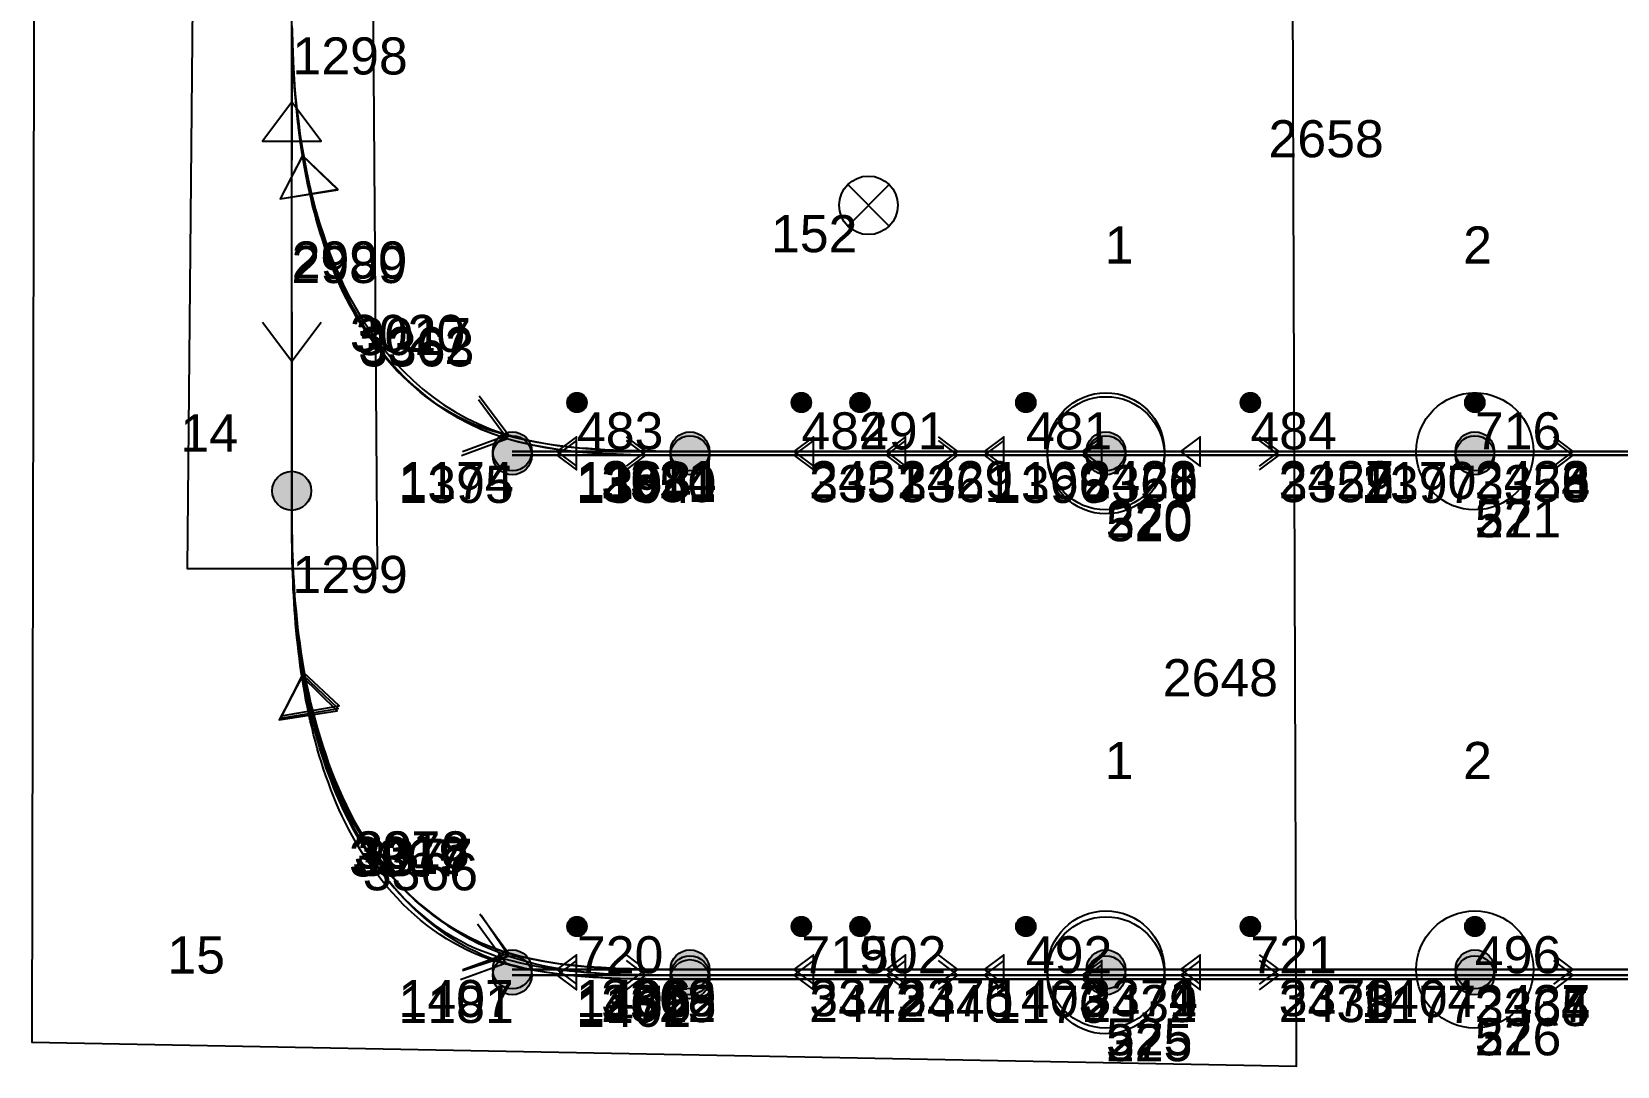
# Model space of a CAD drawing. Header units: millimetres. Extents: x 1508 to 209369, y 3688 to 146097.
# Drawn here: x 153237 to 161360, y 17319 to 22617 of the extents above; entities that cross this region are included whole.
import ezdxf

# ---------------------------------------------------------------- set-up
doc = ezdxf.new("R2010")
doc.units = ezdxf.units.MM
for name, color, linetype, true_color in [('Ndc8_Activity_DuiGao_Erceng', 1, 'Continuous', 0xff0000), ('Ndc8_Activity_DuiGao_ErcengID', 1, 'Continuous', 0xff0000), ('Ndc8_Activity_DuiGao_Sanceng', 1, 'Continuous', 0xff0000), ('Ndc8_Activity_DuiGao_SancengID', 1, 'Continuous', 0xff0000), ('Ndc8_Activity_DuiGao_Yiceng', 1, 'Continuous', 0xff0000), ('Ndc8_Activity_DuiGao_YicengID', 1, 'Continuous', 0xff0000), ('Ndc8_Cluster', 7, 'Continuous', 0x808000), ('Ndc8_Point', 7, 'Continuous', 0x000080), ('Ndc8_PointID', 7, 'Continuous', 0x000080), ('Ndc8_Reflector', 7, 'Continuous', 0x008000), ('Ndc8_ReflectorID', 7, 'Continuous', 0x008000), ('Ndc8_SD2_Bwd_AutoLoadEnabled', 7, 'Continuous', 0x0080c0), ('Ndc8_SD2_Bwd_AutoLoadEnabledID', 7, 'Continuous', 0x0080c0), ('Ndc8_SD2_Bwd_LoadOperation', 5, 'Continuous', 0x0000ff), ('Ndc8_SD2_Bwd_LoadOperationID', 5, 'Continuous', 0x0000ff), ('Ndc8_SD2_Bwd_NoForkAutoAdjust', 5, 'Continuous', 0x0000ff), ('Ndc8_SD2_Bwd_NoForkAutoAdjustID', 5, 'Continuous', 0x0000ff), ('Ndc8_SD2_Forward', 5, 'Continuous', 0x0000ff), ('Ndc8_SD2_ForwardID', 5, 'Continuous', 0x0000ff), ('Ndc8_SD2_Fwd_NoForkAutoAdjust', 5, 'Continuous', 0x0000ff), ('Ndc8_SD2_Fwd_NoForkAutoAdjustID', 5, 'Continuous', 0x0000ff), ('Ndc8_SD2_JiangCha', 5, 'Continuous', 0x0000ff), ('Ndc8_SD2_JiangChaID', 5, 'Continuous', 0x0000ff), ('Ndc8_SD2_Reverse', 5, 'Continuous', 0x0000ff), ('Ndc8_SD2_ReverseID', 5, 'Continuous', 0x0000ff), ('Ndc8_Spot', 1, 'Continuous', 0xff0000), ('Ndc8_SpotID', 1, 'Continuous', 0xff0000), ('Ndc8_Text', 7, 'Continuous', 0x000000)]:
    doc.layers.add(name, color=color, linetype=linetype, true_color=true_color)
doc.styles.add('Ndc8Style', font='arial.ttf', dxfattribs={"height": 0.2})

msp = doc.modelspace()

# ---------------------------------------------------------------- hatches: boundary and pattern name
at = {"layer": 'Ndc8_Point'}
h = msp.add_hatch(color=256, dxfattribs=at)
edge = h.paths.add_edge_path(flags=0)
edge.add_arc((155699, 20468), 100, 0, 360)
h = msp.add_hatch(color=256, dxfattribs=at)
edge = h.paths.add_edge_path(flags=0)
edge.add_arc((156609, 20468), 100, 0, 360)
h = msp.add_hatch(color=256, dxfattribs=at)
edge = h.paths.add_edge_path(flags=0)
edge.add_arc((158740, 20468), 100, 0, 360)
h = msp.add_hatch(color=256, dxfattribs=at)
edge = h.paths.add_edge_path(flags=0)
edge.add_arc((160630, 20468), 100, 0, 360)
h = msp.add_hatch(color=256, dxfattribs=at)
edge = h.paths.add_edge_path(flags=0)
edge.add_arc((155699, 20448), 100, 0, 360)
h = msp.add_hatch(color=256, dxfattribs=at)
edge = h.paths.add_edge_path(flags=0)
edge.add_arc((156609, 20448), 100, 0, 360)
h = msp.add_hatch(color=256, dxfattribs=at)
edge = h.paths.add_edge_path(flags=0)
edge.add_arc((158740, 20448), 100, 0, 360)
h = msp.add_hatch(color=256, dxfattribs=at)
edge = h.paths.add_edge_path(flags=0)
edge.add_arc((160630, 20448), 100, 0, 360)
h = msp.add_hatch(color=256, dxfattribs=at)
edge = h.paths.add_edge_path(flags=0)
edge.add_arc((154569, 20266), 100, 0, 360)
h = msp.add_hatch(color=256, dxfattribs=at)
edge = h.paths.add_edge_path(flags=0)
edge.add_arc((155699, 17815), 100, 0, 360)
h = msp.add_hatch(color=256, dxfattribs=at)
edge = h.paths.add_edge_path(flags=0)
edge.add_arc((155699, 17785), 100, 0, 360)
h = msp.add_hatch(color=256, dxfattribs=at)
edge = h.paths.add_edge_path(flags=0)
edge.add_arc((156609, 17815), 100, 0, 360)
h = msp.add_hatch(color=256, dxfattribs=at)
edge = h.paths.add_edge_path(flags=0)
edge.add_arc((156609, 17785), 100, 0, 360)
h = msp.add_hatch(color=256, dxfattribs=at)
edge = h.paths.add_edge_path(flags=0)
edge.add_arc((158740, 17815), 100, 0, 360)
h = msp.add_hatch(color=256, dxfattribs=at)
edge = h.paths.add_edge_path(flags=0)
edge.add_arc((158740, 17785), 100, 0, 360)
h = msp.add_hatch(color=256, dxfattribs=at)
edge = h.paths.add_edge_path(flags=0)
edge.add_arc((160630, 17815), 100, 0, 360)
h = msp.add_hatch(color=256, dxfattribs=at)
edge = h.paths.add_edge_path(flags=0)
edge.add_arc((160630, 17785), 100, 0, 360)
h = msp.add_hatch(color=256, dxfattribs=at)
edge = h.paths.add_edge_path(flags=0)
edge.add_arc((156609, 17765), 100, 0, 360)
at = {"layer": 'Ndc8_Spot'}
h = msp.add_hatch(color=256, dxfattribs=at)
edge = h.paths.add_edge_path(flags=0)
edge.add_arc((156030, 20718), 50, 0, 360)
h = msp.add_hatch(color=256, dxfattribs=at)
edge = h.paths.add_edge_path(flags=0)
edge.add_arc((157180, 20718), 50, 0, 360)
h = msp.add_hatch(color=256, dxfattribs=at)
edge = h.paths.add_edge_path(flags=0)
edge.add_arc((157480, 20718), 50, 0, 360)
h = msp.add_hatch(color=256, dxfattribs=at)
edge = h.paths.add_edge_path(flags=0)
edge.add_arc((158330, 20718), 50, 0, 360)
h = msp.add_hatch(color=256, dxfattribs=at)
edge = h.paths.add_edge_path(flags=0)
edge.add_arc((159480, 20718), 50, 0, 360)
h = msp.add_hatch(color=256, dxfattribs=at)
edge = h.paths.add_edge_path(flags=0)
edge.add_arc((160630, 20718), 50, 0, 360)
h = msp.add_hatch(color=256, dxfattribs=at)
edge = h.paths.add_edge_path(flags=0)
edge.add_arc((156030, 18035), 50, 0, 360)
h = msp.add_hatch(color=256, dxfattribs=at)
edge = h.paths.add_edge_path(flags=0)
edge.add_arc((157180, 18035), 50, 0, 360)
h = msp.add_hatch(color=256, dxfattribs=at)
edge = h.paths.add_edge_path(flags=0)
edge.add_arc((157480, 18035), 50, 0, 360)
h = msp.add_hatch(color=256, dxfattribs=at)
edge = h.paths.add_edge_path(flags=0)
edge.add_arc((158330, 18035), 50, 0, 360)
h = msp.add_hatch(color=256, dxfattribs=at)
edge = h.paths.add_edge_path(flags=0)
edge.add_arc((159480, 18035), 50, 0, 360)
h = msp.add_hatch(color=256, dxfattribs=at)
edge = h.paths.add_edge_path(flags=0)
edge.add_arc((160630, 18035), 50, 0, 360)

# ---------------------------------------------------------------- linework, layer by layer
at = {"layer": 'Ndc8_Activity_DuiGao_Erceng'}
for centre in [(158740, 20448), (160630, 20468), (160630, 17815), (158740, 17785)]:
    msp.add_circle(centre, 300, dxfattribs=at)
at = {"layer": 'Ndc8_Activity_DuiGao_Sanceng'}
for centre in [(158740, 20448), (160630, 20468), (158740, 17815), (160630, 17815)]:
    msp.add_circle(centre, 300, dxfattribs=at)
at = {"layer": 'Ndc8_Activity_DuiGao_Yiceng'}
for centre in [(158740, 20468), (160630, 20468), (160630, 17815), (158740, 17785)]:
    msp.add_circle(centre, 300, dxfattribs=at)
at = {"layer": 'Ndc8_Cluster'}
for points in [[(153314, 55621), (153237, 17442), (159717, 17319), (159585, 55859), (155453, 55679), (155305, 56105), (158582, 58184), (158534, 58615), (155109, 56833), (154791, 57985), (154262, 57994), (153898, 55663)], [(154394, 57933), (154034, 19868), (155009, 19869), (154742, 55801), (158706, 58354), (158574, 58567), (154811, 56554), (154727, 57932)]]:
    msp.add_lwpolyline(points, close=True, dxfattribs=at)
at = {"layer": 'Ndc8_Point'}
for centre in [(155699, 20468), (156609, 20468), (158740, 20468), (160630, 20468), (155699, 20448), (156609, 20448), (158740, 20448), (160630, 20448), (154569, 20266), (155699, 17815), (155699, 17785), (156609, 17815), (156609, 17785), (158740, 17815), (158740, 17785), (160630, 17815), (160630, 17785), (156609, 17765)]:
    msp.add_circle(centre, 100, dxfattribs=at)
at = {"layer": 'Ndc8_Reflector'}
for p, q in [((157630, 21834), (157418, 21622)), ((157418, 21834), (157630, 21622))]:
    msp.add_line(p, q, dxfattribs=at)
msp.add_circle((157524, 21728), 150, dxfattribs=at)
at = {"layer": 'Ndc8_SD2_Bwd_AutoLoadEnabled'}
for points in [[(154571, 22635), (154572, 22578), (154574, 22519), (154577, 22461), (154580, 22402), (154584, 22342), (154589, 22281), (154596, 22220), (154603, 22159), (154611, 22096), (154611, 22096), (154621, 22032), (154632, 21968), (154644, 21903), (154658, 21838), (154674, 21773), (154691, 21707), (154710, 21642), (154731, 21577), (154753, 21512), (154778, 21448), (154805, 21385), (154833, 21323), (154864, 21261), (154897, 21201), (154897, 21201), (154932, 21143), (154970, 21086), (155010, 21031), (155052, 20978), (155096, 20927), (155142, 20878), (155191, 20831), (155241, 20787), (155294, 20746), (155349, 20707), (155406, 20671), (155465, 20638), (155526, 20609), (155589, 20582), (155589, 20582), (155653, 20560), (155720, 20540), (155788, 20523), (155858, 20510), (155929, 20498), (156001, 20489), (156075, 20482), (156149, 20477), (156225, 20473), (156301, 20471), (156377, 20469), (156454, 20468), (156532, 20468), (156609, 20468)], [(154571, 22621), (154573, 22560), (154575, 22499), (154577, 22438), (154581, 22376), (154585, 22314), (154591, 22251), (154597, 22188), (154605, 22124), (154614, 22060), (154614, 22060), (154624, 21994), (154635, 21928), (154649, 21862), (154663, 21795), (154679, 21729), (154697, 21662), (154717, 21596), (154739, 21530), (154762, 21465), (154787, 21401), (154815, 21337), (154844, 21275), (154875, 21215), (154909, 21155), (154909, 21155), (154945, 21098), (154983, 21042), (155023, 20988), (155065, 20936), (155110, 20887), (155156, 20839), (155205, 20795), (155255, 20752), (155308, 20712), (155363, 20675), (155419, 20641), (155478, 20610), (155538, 20582), (155601, 20557), (155601, 20557), (155665, 20535), (155731, 20516), (155799, 20501), (155868, 20488), (155938, 20477), (156009, 20468), (156082, 20462), (156156, 20457), (156230, 20453), (156305, 20451), (156381, 20449), (156456, 20448), (156533, 20448), (156609, 20448)], [(155526, 20733), (155674, 20532), (155439, 20446)], [(155530, 20753), (155679, 20552), (155444, 20466)], [(154569, 20266), (154569, 20232), (154569, 20198), (154569, 20163), (154569, 20129), (154570, 20094), (154570, 20059), (154571, 20024), (154571, 19989), (154572, 19953), (154573, 19917), (154575, 19880), (154577, 19843), (154579, 19805), (154581, 19767), (154581, 19767), (154584, 19728), (154587, 19689), (154591, 19649), (154595, 19608), (154599, 19567), (154604, 19526), (154610, 19484), (154616, 19441), (154623, 19399), (154630, 19356), (154638, 19312), (154647, 19269), (154656, 19225), (154666, 19180), (154666, 19180), (154677, 19136), (154689, 19092), (154701, 19047), (154714, 19003), (154728, 18958), (154743, 18914), (154758, 18870), (154775, 18826), (154792, 18782), (154810, 18739), (154829, 18697), (154849, 18655), (154870, 18613), (154891, 18572), (154891, 18572), (154914, 18532), (154938, 18493), (154962, 18455), (154988, 18417), (155014, 18380), (155041, 18344), (155070, 18309), (155099, 18275), (155129, 18242), (155160, 18210), (155192, 18179), (155225, 18149), (155259, 18120), (155294, 18092), (155294, 18092), (155330, 18065), (155367, 18040), (155404, 18016), (155443, 17992), (155483, 17970), (155523, 17950), (155564, 17930), (155607, 17912), (155650, 17895), (155694, 17879), (155739, 17865), (155785, 17852), (155832, 17840), (155879, 17830), (155879, 17830), (155928, 17821), (155977, 17813), (156027, 17807), (156078, 17801), (156129, 17797), (156181, 17793), (156234, 17791), (156286, 17789), (156340, 17787), (156393, 17786), (156447, 17785), (156501, 17785), (156555, 17785), (156609, 17785)], [(154569, 20266), (154569, 20233), (154569, 20201), (154569, 20168), (154569, 20136), (154569, 20103), (154570, 20070), (154570, 20037), (154571, 20003), (154572, 19969), (154573, 19935), (154574, 19901), (154575, 19866), (154577, 19831), (154579, 19796), (154579, 19796), (154581, 19759), (154583, 19723), (154586, 19686), (154589, 19649), (154593, 19611), (154597, 19573), (154601, 19535), (154606, 19496), (154611, 19457), (154617, 19418), (154623, 19379), (154629, 19340), (154636, 19300), (154643, 19261), (154643, 19261), (154651, 19221), (154660, 19182), (154669, 19142), (154678, 19102), (154688, 19063), (154699, 19023), (154710, 18984), (154722, 18944), (154734, 18905), (154747, 18866), (154760, 18828), (154775, 18789), (154789, 18751), (154805, 18713), (154805, 18713), (154821, 18676), (154838, 18639), (154856, 18602), (154874, 18566), (154893, 18530), (154912, 18494), (154933, 18460), (154954, 18425), (154975, 18392), (154998, 18359), (155021, 18326), (155044, 18294), (155069, 18263), (155094, 18233), (155094, 18233), (155120, 18204), (155146, 18175), (155174, 18147), (155201, 18120), (155230, 18094), (155259, 18069), (155289, 18045), (155319, 18022), (155350, 17999), (155382, 17978), (155414, 17958), (155447, 17940), (155480, 17922), (155513, 17906), (155513, 17906), (155548, 17890), (155582, 17876), (155618, 17863), (155653, 17852), (155689, 17841), (155726, 17831), (155763, 17822), (155800, 17814), (155838, 17807), (155876, 17801), (155915, 17795), (155954, 17790), (155993, 17786), (156032, 17782), (156032, 17782), (156072, 17778), (156112, 17775), (156153, 17773), (156193, 17771), (156234, 17769), (156275, 17768), (156317, 17767), (156358, 17766), (156400, 17766), (156442, 17765), (156483, 17765), (156525, 17765), (156567, 17765), (156609, 17765)], [(154569, 20266), (154569, 20211), (154569, 20155), (154569, 20100), (154570, 20044), (154571, 19988), (154572, 19931), (154574, 19875), (154576, 19817), (154580, 19760), (154584, 19701), (154588, 19642), (154594, 19582), (154601, 19522), (154609, 19460), (154609, 19460), (154618, 19398), (154629, 19335), (154641, 19271), (154654, 19207), (154669, 19142), (154686, 19077), (154704, 19013), (154724, 18948), (154746, 18884), (154770, 18820), (154796, 18757), (154824, 18694), (154854, 18633), (154887, 18572), (154887, 18572), (154921, 18513), (154958, 18455), (154998, 18399), (155039, 18345), (155083, 18292), (155130, 18242), (155178, 18193), (155228, 18148), (155281, 18105), (155336, 18064), (155393, 18027), (155452, 17993), (155513, 17962), (155577, 17935), (155577, 17935), (155642, 17911), (155709, 17890), (155778, 17873), (155848, 17859), (155920, 17847), (155993, 17837), (156068, 17830), (156143, 17824), (156220, 17820), (156297, 17818), (156374, 17816), (156452, 17815), (156531, 17815), (156609, 17815)], [(155520, 18048), (155668, 17847), (155433, 17761)], [(155541, 18091), (155681, 17884), (155443, 17808)], [(155532, 18100), (155680, 17899), (155445, 17813)]]:
    msp.add_lwpolyline(points, dxfattribs=at)
at = {"layer": 'Ndc8_SD2_Bwd_LoadOperation'}
for points in [[(157880, 20543), (157980, 20468), (157880, 20393)], [(157880, 20523), (157980, 20448), (157880, 20373)], [(159525, 20543), (159625, 20468), (159525, 20393)], [(159525, 20523), (159625, 20448), (159525, 20373)], [(161032, 20543), (161132, 20468), (161032, 20393)], [(161032, 20523), (161132, 20448), (161032, 20373)], [(155699, 20468), (158740, 20468)], [(155699, 20448), (158740, 20448)], [(156609, 20468), (160630, 20468)], [(156609, 20468), (162640, 20468)], [(156609, 20468), (164650, 20468)], [(156609, 20468), (166660, 20468)], [(156609, 20448), (164650, 20448)], [(156609, 20448), (162640, 20448)], [(156609, 20448), (160630, 20448)], [(157880, 17890), (157980, 17815), (157880, 17740)], [(159525, 17890), (159625, 17815), (159525, 17740)], [(161032, 17890), (161132, 17815), (161032, 17740)], [(155699, 17815), (158740, 17815)], [(156609, 17815), (162640, 17815)], [(156609, 17815), (160630, 17815)], [(156609, 17815), (166660, 17815)], [(157880, 17860), (157980, 17785), (157880, 17710)], [(159525, 17860), (159625, 17785), (159525, 17710)], [(161032, 17860), (161132, 17785), (161032, 17710)], [(155699, 17785), (158740, 17785)], [(156609, 17785), (160630, 17785)], [(156609, 17785), (162640, 17785)], [(156609, 17785), (164650, 17785)], [(156609, 17785), (166660, 17785)], [(156609, 17765), (164650, 17765)]]:
    msp.add_lwpolyline(points, dxfattribs=at)
at = {"layer": 'Ndc8_SD2_Bwd_NoForkAutoAdjust'}
for points in [[(156282, 20543), (156382, 20468), (156282, 20393)], [(156282, 20523), (156382, 20448), (156282, 20373)], [(155699, 20468), (156609, 20468)], [(155699, 20448), (156609, 20448)], [(156282, 17890), (156382, 17815), (156282, 17740)], [(155699, 17815), (156609, 17815)], [(156282, 17860), (156382, 17785), (156282, 17710)], [(155699, 17785), (156609, 17785)]]:
    msp.add_lwpolyline(points, dxfattribs=at)
at = {"layer": 'Ndc8_SD2_Forward'}
for points in [[(154569, 20266), (154569, 20329), (154569, 20392), (154569, 20456), (154569, 20519), (154569, 20582), (154569, 20645), (154569, 20708), (154569, 20772), (154569, 20835), (154569, 20898), (154569, 20961), (154569, 21025), (154569, 21088), (154569, 21151), (154569, 21151), (154569, 21214), (154569, 21277), (154569, 21341), (154569, 21404), (154569, 21467), (154569, 21530), (154569, 21593), (154569, 21657), (154569, 21720), (154569, 21783), (154569, 21846), (154569, 21910), (154569, 21973), (154569, 22036), (154569, 22036), (154569, 22099), (154569, 22162), (154569, 22226), (154569, 22289), (154569, 22352), (154569, 22415), (154569, 22478), (154569, 22542), (154569, 22605), (154569, 22668)], [(154569, 22257), (154419, 22057), (154719, 22057), (154569, 22257)]]:
    msp.add_lwpolyline(points, dxfattribs=at)
at = {"layer": 'Ndc8_SD2_Fwd_NoForkAutoAdjust'}
for points in [[(155927, 20468), (156027, 20393), (156027, 20543), (155927, 20468)], [(155927, 20448), (156027, 20373), (156027, 20523), (155927, 20448)], [(157142, 20468), (157242, 20393), (157242, 20543), (157142, 20468)], [(157142, 20448), (157242, 20373), (157242, 20523), (157142, 20448)], [(157614, 20468), (157714, 20393), (157714, 20543), (157614, 20468)], [(157614, 20448), (157714, 20373), (157714, 20523), (157614, 20448)], [(158117, 20468), (158217, 20393), (158217, 20543), (158117, 20468)], [(158117, 20448), (158217, 20373), (158217, 20523), (158117, 20448)], [(158619, 20468), (158719, 20393), (158719, 20543), (158619, 20468)], [(158619, 20448), (158719, 20373), (158719, 20523), (158619, 20448)], [(159122, 20468), (159222, 20393), (159222, 20543), (159122, 20468)], [(156609, 20468), (155699, 20468)], [(156609, 20448), (155699, 20448)], [(166660, 20468), (156609, 20468)], [(164650, 20468), (156609, 20468)], [(162640, 20468), (156609, 20468)], [(160630, 20468), (156609, 20468)], [(158740, 20468), (156609, 20468)], [(164650, 20448), (156609, 20448)], [(162640, 20448), (156609, 20448)], [(160630, 20448), (156609, 20448)], [(158740, 20448), (156609, 20448)], [(155927, 17815), (156027, 17740), (156027, 17890), (155927, 17815)], [(157142, 17815), (157242, 17740), (157242, 17890), (157142, 17815)], [(157614, 17815), (157714, 17740), (157714, 17890), (157614, 17815)], [(158117, 17815), (158217, 17740), (158217, 17890), (158117, 17815)], [(159122, 17815), (159222, 17740), (159222, 17890), (159122, 17815)], [(156609, 17815), (155699, 17815)], [(155927, 17785), (156027, 17710), (156027, 17860), (155927, 17785)], [(162640, 17815), (156609, 17815)], [(160630, 17815), (156609, 17815)], [(158740, 17815), (156609, 17815)], [(166660, 17815), (156609, 17815)], [(157142, 17785), (157242, 17710), (157242, 17860), (157142, 17785)], [(157614, 17785), (157714, 17710), (157714, 17860), (157614, 17785)], [(158117, 17785), (158217, 17710), (158217, 17860), (158117, 17785)], [(158619, 17785), (158719, 17710), (158719, 17860), (158619, 17785)], [(158619, 17765), (158719, 17690), (158719, 17840), (158619, 17765)], [(159122, 17785), (159222, 17710), (159222, 17860), (159122, 17785)], [(156609, 17785), (155699, 17785)], [(166660, 17785), (156609, 17785)], [(164650, 17785), (156609, 17785)], [(162640, 17785), (156609, 17785)], [(160630, 17785), (156609, 17785)], [(158740, 17785), (156609, 17785)], [(164650, 17765), (156609, 17765)]]:
    msp.add_lwpolyline(points, dxfattribs=at)
at = {"layer": 'Ndc8_SD2_JiangCha'}
for points in [[(156609, 20448), (156533, 20448), (156458, 20448), (156382, 20449), (156307, 20450), (156233, 20453), (156159, 20456), (156086, 20461), (156014, 20468), (155943, 20476), (155873, 20487), (155804, 20499), (155737, 20515), (155671, 20533), (155607, 20554), (155607, 20554), (155545, 20579), (155484, 20606), (155426, 20637), (155369, 20670), (155314, 20706), (155262, 20745), (155211, 20787), (155162, 20831), (155115, 20878), (155071, 20927), (155028, 20978), (154988, 21031), (154950, 21086), (154914, 21143), (154914, 21143), (154880, 21202), (154848, 21262), (154818, 21324), (154791, 21387), (154765, 21451), (154742, 21516), (154720, 21582), (154700, 21648), (154681, 21715), (154665, 21782), (154650, 21849), (154637, 21915), (154625, 21982), (154614, 22048), (154614, 22048), (154605, 22113), (154598, 22178), (154591, 22242), (154586, 22305), (154581, 22368), (154577, 22431), (154575, 22493), (154573, 22555), (154571, 22616), (154570, 22677)], [(156609, 20468), (156565, 20468), (156522, 20468), (156478, 20468), (156434, 20469), (156391, 20469), (156347, 20470), (156304, 20471), (156260, 20472), (156217, 20474), (156173, 20476), (156130, 20479), (156087, 20482), (156043, 20485), (156000, 20490), (156000, 20490), (155957, 20495), (155914, 20500), (155871, 20507), (155828, 20514), (155786, 20522), (155744, 20531), (155702, 20541), (155661, 20552), (155621, 20564), (155581, 20577), (155542, 20591), (155503, 20606), (155466, 20623), (155429, 20641), (155429, 20641), (155393, 20660), (155358, 20680), (155323, 20702), (155290, 20724), (155258, 20748), (155227, 20772), (155196, 20798), (155167, 20824), (155138, 20851), (155110, 20879), (155084, 20908), (155058, 20937), (155033, 20966), (155009, 20997), (155009, 20997), (154986, 21027), (154964, 21058), (154943, 21089), (154923, 21120), (154903, 21152), (154885, 21184), (154867, 21217), (154850, 21249), (154833, 21282), (154818, 21315), (154803, 21349), (154788, 21382), (154775, 21416), (154762, 21450), (154762, 21450), (154749, 21484), (154737, 21519), (154726, 21553), (154715, 21588), (154705, 21622), (154695, 21657), (154685, 21692), (154676, 21727), (154668, 21762), (154660, 21797), (154652, 21833), (154645, 21868), (154638, 21904), (154632, 21940), (154632, 21940), (154626, 21975), (154620, 22011), (154615, 22047), (154610, 22083), (154605, 22119), (154601, 22154), (154597, 22190), (154593, 22226), (154590, 22262), (154587, 22297), (154584, 22333), (154582, 22368), (154579, 22404), (154578, 22439), (154578, 22439), (154576, 22474), (154574, 22509), (154573, 22544), (154572, 22578), (154571, 22613), (154571, 22647)], [(154625, 21982), (154509, 21761), (154805, 21808), (154625, 21982)], [(154625, 21983), (154510, 21761), (154806, 21811), (154625, 21983)], [(156609, 17785), (156564, 17785), (156520, 17785), (156475, 17785), (156431, 17785), (156386, 17786), (156342, 17787), (156298, 17788), (156253, 17789), (156209, 17791), (156166, 17793), (156122, 17795), (156079, 17798), (156035, 17802), (155992, 17806), (155992, 17806), (155950, 17811), (155907, 17817), (155865, 17823), (155823, 17830), (155782, 17838), (155741, 17847), (155701, 17857), (155661, 17868), (155622, 17880), (155583, 17894), (155545, 17908), (155508, 17923), (155471, 17940), (155435, 17959), (155435, 17959), (155400, 17978), (155366, 17999), (155332, 18021), (155300, 18044), (155268, 18069), (155237, 18094), (155207, 18120), (155178, 18147), (155149, 18175), (155122, 18204), (155095, 18233), (155070, 18263), (155045, 18293), (155021, 18323), (155021, 18323), (154998, 18354), (154976, 18385), (154955, 18417), (154935, 18448), (154915, 18480), (154896, 18512), (154878, 18544), (154861, 18577), (154845, 18610), (154829, 18643), (154814, 18676), (154799, 18710), (154785, 18743), (154772, 18777), (154772, 18777), (154759, 18811), (154746, 18846), (154735, 18880), (154723, 18915), (154712, 18950), (154702, 18984), (154692, 19019), (154683, 19055), (154674, 19090), (154666, 19125), (154657, 19160), (154650, 19196), (154643, 19231), (154636, 19267), (154636, 19267), (154629, 19303), (154623, 19338), (154618, 19374), (154612, 19409), (154608, 19445), (154603, 19481), (154599, 19517), (154595, 19552), (154591, 19588), (154588, 19624), (154585, 19659), (154582, 19695), (154580, 19731), (154578, 19767), (154578, 19767), (154576, 19802), (154575, 19838), (154573, 19874), (154572, 19909), (154571, 19945), (154571, 19981), (154570, 20016), (154570, 20052), (154569, 20088), (154569, 20123), (154569, 20159), (154569, 20195), (154569, 20230), (154569, 20266)], [(156609, 17765), (156564, 17765), (156519, 17765), (156474, 17765), (156430, 17765), (156385, 17766), (156340, 17767), (156296, 17767), (156251, 17769), (156207, 17770), (156163, 17772), (156120, 17775), (156076, 17777), (156033, 17781), (155990, 17785), (155990, 17785), (155947, 17789), (155905, 17795), (155863, 17801), (155821, 17807), (155780, 17815), (155739, 17823), (155699, 17833), (155659, 17843), (155620, 17855), (155581, 17868), (155543, 17882), (155505, 17897), (155468, 17914), (155432, 17932), (155432, 17932), (155397, 17951), (155362, 17972), (155327, 17994), (155294, 18018), (155261, 18042), (155229, 18068), (155198, 18094), (155168, 18122), (155139, 18150), (155111, 18180), (155083, 18209), (155057, 18240), (155031, 18271), (155007, 18302), (155007, 18302), (154983, 18334), (154960, 18366), (154939, 18399), (154918, 18431), (154899, 18464), (154880, 18498), (154862, 18531), (154844, 18565), (154828, 18599), (154812, 18633), (154797, 18668), (154783, 18702), (154769, 18737), (154757, 18772), (154757, 18772), (154744, 18806), (154732, 18841), (154721, 18876), (154710, 18911), (154700, 18947), (154691, 18982), (154681, 19017), (154673, 19052), (154664, 19088), (154657, 19123), (154649, 19158), (154642, 19194), (154636, 19229), (154630, 19265), (154630, 19265), (154624, 19300), (154618, 19336), (154613, 19372), (154608, 19407), (154604, 19443), (154600, 19478), (154596, 19514), (154592, 19550), (154589, 19586), (154586, 19621), (154584, 19657), (154581, 19693), (154579, 19729), (154577, 19764), (154577, 19764), (154576, 19800), (154574, 19836), (154573, 19872), (154572, 19908), (154571, 19943), (154571, 19979), (154570, 20015), (154570, 20051), (154569, 20087), (154569, 20123), (154569, 20158), (154569, 20194), (154569, 20230), (154569, 20266)], [(156609, 17815), (156533, 17815), (156456, 17815), (156380, 17816), (156304, 17818), (156229, 17820), (156155, 17824), (156081, 17829), (156008, 17836), (155937, 17844), (155866, 17855), (155797, 17869), (155729, 17885), (155663, 17904), (155599, 17926), (155599, 17926), (155536, 17951), (155476, 17980), (155417, 18012), (155360, 18047), (155305, 18084), (155253, 18125), (155202, 18168), (155153, 18214), (155107, 18262), (155062, 18312), (155020, 18365), (154980, 18419), (154942, 18476), (154906, 18534), (154906, 18534), (154872, 18593), (154841, 18655), (154812, 18717), (154785, 18781), (154760, 18845), (154737, 18911), (154715, 18976), (154696, 19042), (154678, 19109), (154662, 19175), (154647, 19241), (154634, 19306), (154623, 19371), (154613, 19436), (154613, 19436), (154604, 19499), (154597, 19561), (154590, 19623), (154585, 19684), (154581, 19744), (154577, 19804), (154574, 19863), (154572, 19921), (154571, 19979), (154570, 20037), (154569, 20094), (154569, 20152), (154569, 20209), (154569, 20266)], [(154629, 19336), (154516, 19113), (154812, 19165), (154629, 19336)], [(154622, 19315), (154504, 19094), (154801, 19140), (154622, 19315)], [(154626, 19323), (154511, 19101), (154807, 19151), (154626, 19323)]]:
    msp.add_lwpolyline(points, dxfattribs=at)
at = {"layer": 'Ndc8_SD2_Reverse'}
for points in [[(154569, 22622), (154569, 22582), (154569, 22540), (154569, 22497), (154569, 22453), (154569, 22407), (154569, 22360), (154569, 22360), (154569, 22311), (154569, 22260), (154569, 22208), (154569, 22154), (154569, 22099), (154569, 22043), (154569, 21986), (154568, 21929), (154568, 21870), (154568, 21811), (154568, 21751), (154568, 21691), (154568, 21631), (154568, 21570), (154568, 21570), (154568, 21510), (154568, 21449), (154568, 21389), (154568, 21330), (154568, 21271), (154568, 21213), (154569, 21155), (154569, 21099), (154569, 21043), (154569, 20989), (154569, 20937), (154569, 20886), (154569, 20836), (154569, 20789), (154569, 20789), (154569, 20743), (154569, 20699), (154569, 20657), (154569, 20617), (154569, 20578), (154569, 20540), (154569, 20503), (154569, 20467), (154569, 20433), (154569, 20398), (154569, 20365), (154569, 20332), (154569, 20299), (154569, 20266)], [(154719, 21128), (154569, 20928), (154419, 21128)]]:
    msp.add_lwpolyline(points, dxfattribs=at)
at = {"layer": 'Ndc8_Spot'}
for centre in [(156030, 20718), (157180, 20718), (157480, 20718), (158330, 20718), (159480, 20718), (160630, 20718), (156030, 18035), (157180, 18035), (157480, 18035), (158330, 18035), (159480, 18035), (160630, 18035)]:
    msp.add_circle(centre, 50, dxfattribs=at)

# ---------------------------------------------------------------- texts
at = {"layer": 'Ndc8_Activity_DuiGao_ErcengID', "style": 'Ndc8Style'}
for s, p in [('370', (158740, 20008)), ('371', (160630, 20028)), ('376', (160630, 17375)), ('375', (158740, 17345))]:
    msp.add_text(s, height=190, dxfattribs=at).set_placement(p)
at = {"layer": 'Ndc8_Activity_DuiGao_SancengID', "style": 'Ndc8Style'}
for s, p in [('520', (158740, 20008)), ('521', (160630, 20028)), ('525', (158740, 17375)), ('526', (160630, 17375))]:
    msp.add_text(s, height=190, dxfattribs=at).set_placement(p)
at = {"layer": 'Ndc8_Activity_DuiGao_YicengID', "style": 'Ndc8Style'}
for s, p in [('220', (158740, 20028)), ('221', (160630, 20028)), ('226', (160630, 17375)), ('225', (158740, 17345))]:
    msp.add_text(s, height=190, dxfattribs=at).set_placement(p)
at = {"layer": 'Ndc8_PointID', "style": 'Ndc8Style'}
for s, p in [('1298', (154573, 22398)), ('1174', (155116, 20224)), ('1395', (155116, 20204)), ('1168', (156026, 20224)), ('1394', (156026, 20204)), ('1169', (158157, 20224)), ('1396', (158157, 20204)), ('1170', (160047, 20224)), ('1397', (160047, 20204)), ('1299', (154573, 19743)), ('1407', (155116, 17571)), ('1181', (155116, 17541)), ('1406', (156026, 17571)), ('1175', (156026, 17541)), ('1402', (156026, 17521)), ('1403', (158157, 17571)), ('1176', (158157, 17541)), ('1404', (160047, 17571)), ('1177', (160047, 17541))]:
    msp.add_text(s, height=190, dxfattribs=at).set_placement(p)
at = {"layer": 'Ndc8_ReflectorID', "style": 'Ndc8Style'}
msp.add_text('152', height=190, dxfattribs=at).set_placement((157024, 21488))
at = {"layer": 'Ndc8_SD2_Bwd_AutoLoadEnabledID', "style": 'Ndc8Style'}
for s, p in [('3017', (154897, 20961)), ('3362', (154909, 20915)), ('3376', (154887, 18332)), ('3018', (154891, 18332)), ('3366', (154933, 18220))]:
    msp.add_text(s, height=190, dxfattribs=at).set_placement(p)
at = {"layer": 'Ndc8_SD2_Bwd_LoadOperationID', "style": 'Ndc8Style'}
for s, p in [('3357', (157220, 20208)), ('2431', (157220, 20228)), ('3356', (158620, 20208)), ('2421', (158620, 20228)), ('3355', (159625, 20208)), ('2422', (159625, 20228)), ('3354', (160630, 20208)), ('2423', (160630, 20228)), ('3372', (157220, 17575)), ('2442', (157220, 17545)), ('3371', (158620, 17575)), ('2432', (158620, 17545)), ('3370', (159625, 17575)), ('2433', (159625, 17545)), ('3364', (160630, 17525)), ('2434', (160630, 17545))]:
    msp.add_text(s, height=190, dxfattribs=at).set_placement(p)
at = {"layer": 'Ndc8_SD2_Bwd_NoForkAutoAdjustID', "style": 'Ndc8Style'}
for s, p in [('3311', (156154, 20228)), ('3351', (156154, 20208)), ('3369', (156154, 17575)), ('3312', (156154, 17545))]:
    msp.add_text(s, height=190, dxfattribs=at).set_placement(p)
at = {"layer": 'Ndc8_SD2_ForwardID', "style": 'Ndc8Style'}
msp.add_text('2990', height=190, dxfattribs=at).set_placement((154569, 21353))
at = {"layer": 'Ndc8_SD2_Fwd_NoForkAutoAdjustID', "style": 'Ndc8Style'}
for s, p in [('3350', (156154, 20208)), ('2624', (156154, 20228)), ('3361', (157675, 20208)), ('2429', (157675, 20228)), ('3360', (158620, 20208)), ('2428', (158620, 20228)), ('3359', (159625, 20208)), ('2427', (159625, 20228)), ('3358', (160630, 20208)), ('2426', (160630, 20228)), ('3368', (156154, 17575)), ('2625', (156154, 17545)), ('3375', (157675, 17575)), ('2440', (157675, 17545)), ('3374', (158620, 17575)), ('2439', (158620, 17545)), ('3373', (159625, 17575)), ('2438', (159625, 17545)), ('3365', (160630, 17525)), ('2437', (160630, 17545))]:
    msp.add_text(s, height=190, dxfattribs=at).set_placement(p)
at = {"layer": 'Ndc8_SD2_JiangChaID', "style": 'Ndc8Style'}
for s, p in [('3020', (154867, 20977)), ('3363', (154914, 20903)), ('3367', (154862, 18291)), ('3019', (154878, 18304)), ('3377', (154906, 18294))]:
    msp.add_text(s, height=190, dxfattribs=at).set_placement(p)
at = {"layer": 'Ndc8_SD2_ReverseID', "style": 'Ndc8Style'}
msp.add_text('2989', height=190, dxfattribs=at).set_placement((154568, 21330))
at = {"layer": 'Ndc8_SpotID', "style": 'Ndc8Style'}
for s, p in [('483', (156030, 20478)), ('482', (157180, 20478)), ('491', (157480, 20478)), ('481', (158330, 20478)), ('484', (159480, 20478)), ('716', (160630, 20478)), ('720', (156030, 17795)), ('719', (157180, 17795)), ('502', (157480, 17795)), ('492', (158330, 17795)), ('721', (159480, 17795)), ('496', (160630, 17795))]:
    msp.add_text(s, height=190, dxfattribs=at).set_placement(p)
at = {"layer": 'Ndc8_Text', "char_height": 190, "attachment_point": 1, "style": 'Ndc8Style'}
for s, insert, width in [('2658', (159573, 22164), 1288), ('1', (158734, 21620), 322), ('2', (160570, 21620), 322), ('14', (153999, 20657), 645), ('2648', (159031, 19404), 1288), ('1', (158734, 18980), 322), ('2', (160570, 18980), 322), ('15', (153932, 17984), 645)]:
    msp.add_mtext(s, dxfattribs=dict(at, insert=insert, width=width))

doc.saveas('drawing.dxf')
